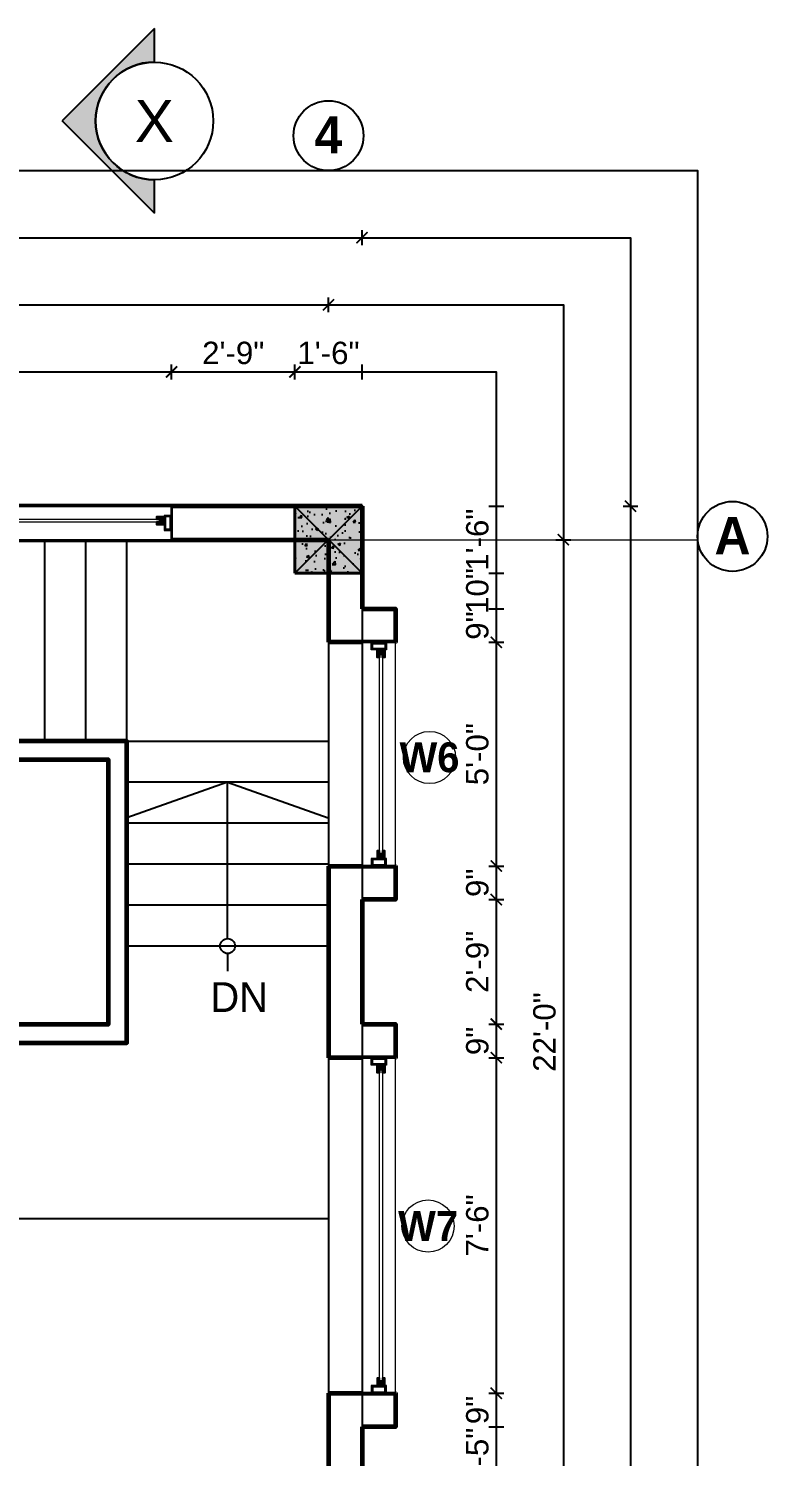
# Model space of a CAD drawing. Header units: feet. Extents: x 109753 to 150441, y 47761 to 75080.
# Drawn here: x 127151.6 to 127349.7, y 51147.1 to 51530.1 of the extents above; entities that cross this region are included whole.
import ezdxf

# ---------------------------------------------------------------- set-up
doc = ezdxf.new("R2010")
doc.units = ezdxf.units.FT
doc.header["$LTSCALE"] = 50
doc.header["$MEASUREMENT"] = 0
doc.header["$PDMODE"] = 3
doc.header["$PDSIZE"] = -10
for name, pattern in [('( Hidden )', [0.375, 0.25, -0.125]), ('ACAD_ISO04W100', [30, 24, -3, 0, -3]), ('CENTER', [2, 1.25, -0.25, 0.25, -0.25])]:
    doc.linetypes.add(name, pattern=pattern)
doc.layers.add('A-ANNO-MASK', color=7, linetype='Continuous', lineweight=13, true_color=0xffffff)
for name, color, linetype, lineweight in [('CENTRELINE', 146, 'CENTER', 18), ('COLUMN', 16, 'Continuous', 40), ('DIMENSION', 5, 'Continuous', 15), ('STAIRCASE', 210, 'Continuous', 25), ('TEXT', 181, 'Continuous', 13), ('WALL', 1, 'Continuous', 60), ('WINDOW', 197, 'Continuous', 25)]:
    doc.layers.add(name, color=color, linetype=linetype, lineweight=lineweight)
doc.layers.add('HACTH', color=251, linetype='Continuous')
doc.styles.add('GL_Imperial', font='GOTHIC.TTF', dxfattribs={"height": 8})
doc.styles.add('SANS', font='sanss___.ttf', dxfattribs={"height": 11.81102362204724})
doc.styles.add('STYLUS', font='stylu.ttf')
doc.styles.add('TIMES', font='arial.ttf')
doc.dimstyles.new("1-8'", dxfattribs={"dimtxt": 6, "dimasz": 3, "dimexe": 2, "dimexo": 1, "dimgap": 2, "dimtad": 1, "dimdec": 0, "dimzin": 3, "dimdsep": 46, "dimlunit": 4, "dimtxsty": 'TIMES', "dimblk": 'ARCHTICK', "dimcen": 8, "dimdle": 2, "dimclrt": 7, "dimadec": 0, "dimazin": 0, "dimtfac": 1, "dimtdec": 0, "dimtix": 1, "dimtmove": 0, "dimatfit": 3, "dimfxl": 2, "dimfxlon": 1, "dimarcsym": 0})

# ---------------------------------------------------------------- blocks, each defined once
blk = doc.blocks.new('A$Cb5c74cea')
at = {"true_color": 0xffffff, "transparency": 33554687}
h = blk.add_hatch(color=7, dxfattribs=at)
h.dxf.hatch_style = 1
h.paths.add_polyline_path([(-9, -9), (9, -9), (9, 9), (-9, 9)])
at = {"layer": 'HACTH', "transparency": 33554623}
h = blk.add_hatch(dxfattribs=at)
h.set_pattern_fill('AR-CONC', color=256)
h.set_pattern_definition([(49.99999999999999, (-126497.0296379852, -50480.55175068545), (7.172601826007535, -0.6275213498259511), [0.75, -8.25]), (355, (-126497.0296379852, -50480.55175068545), (-1.38751333613, 7.521921337000118), [0.6, -6.6]), (100.45144446, (-126496.4319211752, -50480.60404412545), (5.78508846727112, 6.894399909686294), [0.6374019199999997, -7.011421119999998]), (46.18420000000001, (-126497.0296379852, -50478.55175068545), (10.67241330671572, -1.655192807930765), [1.125, -12.375]), (96.63563549, (-126496.1402705352, -50478.68968375545), (9.346619456742284, 9.741186007745505), [0.95610342, -10.5171376]), (351.1841639899999, (-126497.0296379852, -50478.55175068545), (9.346619450547731, 9.741186002699902), [0.9, -9.90000001]), (21, (-126496.0296379852, -50479.05175068545), (5.969070521184617, -4.026188906653388), [0.75, -8.25]), (326.0000000000001, (-126496.0296379852, -50479.05175068545), (2.433153319215817, 7.25150045046853), [0.6, -6.6]), (71.45144474, (-126495.5322154452, -50479.38726642545), (8.402223767299711, 3.225311528063538), [0.6374019000000001, -7.01142112]), (37.50000000000001, (-126497.0296379852, -50480.55175068545), (0.1215985531729067, 3.328938538313115), [0, -6.52, 0, -6.7, 0, -6.625]), (7.499999999999999, (-126497.0296379852, -50480.55175068545), (2.630695374421486, 3.944117118823602), [0, -3.82, 0, -6.37, 0, -2.525]), (327.5, (-126499.2596379852, -50480.55175068545), (5.33822436172409, -0.2255487173437976), [0, -2.5, 0, -7.8, 0, -10.35]), (317.5, (-126500.2596379852, -50480.55175068545), (5.831861693423862, 1.001049823323177), [0, -3.25, 0, -5.18, 0, -7.35])])
h.paths.add_polyline_path([(-9, -9), (9, -9), (9, 9), (-9, 9)])
at = {"layer": 'COLUMN'}
blk.add_lwpolyline([(-9, -9), (9, -9), (9, 9), (-9, 9)], close=True, dxfattribs=at)
at = {"layer": 'Defpoints', "color": 18, "true_color": 0x000000}
for p, q in [((-9, -9), (9, 9)), ((-9, 9), (9, -9))]:
    blk.add_line(p, q, dxfattribs=at)
blk = doc.blocks.new('ARROW')
at = {"layer": 'A-ANNO-MASK'}
h = blk.add_hatch(color=256, dxfattribs=at)
edge = h.paths.add_edge_path()
edge.add_line((0, 17169.44834330531), (0, 26968.98400393563))
edge.add_line((0, 26968.98400393563), (-26968.9840039349, 0))
edge.add_line((-26968.9840039349, 0), (0, -26968.98400393508))
edge.add_line((0, -26968.98400393508), (0, -17169.44834330531))
edge.add_ellipse((0, 0), major_axis=(-12140.63335278354, 12140.63335278354), ratio=0.9999999999999748, start_angle=-45.00000000000068, end_angle=134.9999999999993, ccw=False)
for p, q in [((0, 26968.98400393563), (-26968.9840039349, 0)), ((0, 17169.44834330531), (0, 26968.98400393563)), ((0, -26968.98400393508), (-26968.9840039349, 0)), ((-26968.9840039349, 0), (0, -26968.98400393508)), ((0, -26968.98400393508), (0, -17169.44834330531))]:
    blk.add_line(p, q)
blk.add_ellipse((0, 0), major_axis=(12140.63335278354, 12140.63335278354), ratio=0.9999999999999746, start_param=0.785398163397461, end_param=3.926990816987254)
blk = doc.blocks.new('_ArchTick')
at = {"color": 0, "linetype": 'ByBlock', "const_width": 0.15}
blk.add_lwpolyline([(-0.5, -0.5), (0.5, 0.5)], dxfattribs=at)
blk = doc.blocks.new('*D927')
at = {"layer": 'Defpoints', "color": 0, "transparency": 16777216}
for p in [(127232.0296379852, 51456.02433463007), (127024.948513627, 51402.02433463007), (127232.0296379852, 51402.02433463007)]:
    blk.add_point(p, dxfattribs=at)
at = {"layer": 'DIMENSION', "color": 0, "lineweight": -2, "transparency": 16777216}
for p, q in [((127024.948513627, 51454.02433463007), (127024.948513627, 51458.02433463007)), ((127232.0296379852, 51454.02433463007), (127232.0296379852, 51458.02433463007)), ((127022.948513627, 51456.02433463007), (127234.0296379852, 51456.02433463007))]:
    blk.add_line(p, q, dxfattribs=at)
at = {"layer": 'DIMENSION', "color": 0, "lineweight": -2, "transparency": 16777216, "xscale": 3, "yscale": 3, "zscale": 3, "rotation": 180}
blk.add_blockref('_ArchTick', (127024.948513627, 51456.02433463007), dxfattribs=at)
at = {"layer": 'DIMENSION', "color": 0, "lineweight": -2, "transparency": 16777216, "xscale": 3, "yscale": 3, "zscale": 3}
blk.add_blockref('_ArchTick', (127232.0296379852, 51456.02433463007), dxfattribs=at)
at = {"layer": 'DIMENSION', "color": 7, "transparency": 16777216, "insert": (127128.4890758061, 51461.08981894112), "char_height": 6, "attachment_point": 5, "style": 'TIMES'}
blk.add_mtext('17\'-3"', dxfattribs=at)
blk = doc.blocks.new('*D928')
at = {"layer": 'Defpoints', "color": 0, "transparency": 16777216}
for p in [(127241.0296379852, 51393.0243346301), (127241.0296379852, 51128.90618864393), (127295.0296379866, 51128.90618864393)]:
    blk.add_point(p, dxfattribs=at)
at = {"layer": 'DIMENSION', "color": 0, "lineweight": -2, "transparency": 16777216}
for p, q in [((127293.0296379866, 51393.0243346301), (127297.0296379866, 51393.0243346301)), ((127295.0296379866, 51395.0243346301), (127295.0296379866, 51126.90618864393)), ((127293.0296379866, 51128.90618864393), (127297.0296379866, 51128.90618864393))]:
    blk.add_line(p, q, dxfattribs=at)
at = {"layer": 'DIMENSION', "color": 0, "lineweight": -2, "transparency": 16777216, "xscale": 3, "yscale": 3, "zscale": 3}
for p, rotation in [((127295.0296379866, 51393.0243346301), 90), ((127295.0296379866, 51128.90618864393), 270)]:
    blk.add_blockref('_ArchTick', p, dxfattribs=dict(at, rotation=rotation))
at = {"layer": 'DIMENSION', "color": 7, "transparency": 16777216, "insert": (127289.9662000602, 51260.96526163696), "char_height": 6, "attachment_point": 5, "rotation": 90, "style": 'TIMES'}
blk.add_mtext('22\'-0"', dxfattribs=at)
blk = doc.blocks.new('*D939')
at = {"layer": 'Defpoints', "color": 0, "transparency": 16777216}
for p in [(127241.0296379852, 51474.02433463007), (126500.0296379852, 51402.02433463007), (127241.0296379852, 51402.02433463007)]:
    blk.add_point(p, dxfattribs=at)
at = {"layer": 'DIMENSION', "color": 0, "lineweight": -2, "transparency": 16777216}
for p, q in [((126498.0296379852, 51474.02433463007), (127243.0296379852, 51474.02433463007)), ((126500.0296379852, 51472.02433463007), (126500.0296379852, 51476.02433463007)), ((127241.0296379852, 51472.02433463007), (127241.0296379852, 51476.02433463007))]:
    blk.add_line(p, q, dxfattribs=at)
at = {"layer": 'DIMENSION', "color": 0, "lineweight": -2, "transparency": 16777216, "xscale": 3, "yscale": 3, "zscale": 3, "rotation": 180}
blk.add_blockref('_ArchTick', (126500.0296379852, 51474.02433463007), dxfattribs=at)
at = {"layer": 'DIMENSION', "color": 0, "lineweight": -2, "transparency": 16777216, "xscale": 3, "yscale": 3, "zscale": 3}
blk.add_blockref('_ArchTick', (127241.0296379852, 51474.02433463007), dxfattribs=at)
at = {"layer": 'DIMENSION', "color": 7, "transparency": 16777216, "insert": (126870.5296379852, 51479.0877725564), "char_height": 6, "attachment_point": 5, "style": 'TIMES'}
blk.add_mtext('61\'-9"', dxfattribs=at)
blk = doc.blocks.new('*D940')
at = {"layer": 'Defpoints', "color": 0, "transparency": 16777216}
for p in [(127241.0296379852, 51402.0243346301), (127241.0296379852, 50447.55175068568), (127313.0296379866, 50447.55175068568)]:
    blk.add_point(p, dxfattribs=at)
at = {"layer": 'DIMENSION', "color": 0, "lineweight": -2, "transparency": 16777216}
for p, q in [((127313.0296379866, 51404.0243346301), (127313.0296379866, 50445.55175068568)), ((127311.0296379866, 51402.0243346301), (127315.0296379866, 51402.0243346301)), ((127311.0296379866, 50447.55175068568), (127315.0296379866, 50447.55175068568))]:
    blk.add_line(p, q, dxfattribs=at)
at = {"layer": 'DIMENSION', "color": 0, "lineweight": -2, "transparency": 16777216, "xscale": 3, "yscale": 3, "zscale": 3}
for p, rotation in [((127313.0296379866, 51402.0243346301), 90), ((127313.0296379866, 50447.55175068568), 270)]:
    blk.add_blockref('_ArchTick', p, dxfattribs=dict(at, rotation=rotation))
at = {"layer": 'DIMENSION', "color": 7, "transparency": 16777216, "insert": (127307.9662000603, 50924.78804265784), "char_height": 6, "attachment_point": 5, "rotation": 90, "style": 'TIMES'}
blk.add_mtext('79\'-6"', dxfattribs=at)
blk = doc.blocks.new('WIN 4 FRAME')
at = {"true_color": 0x939598}
h = blk.add_hatch(color=252, dxfattribs=at)
h.dxf.hatch_style = 1
h.paths.add_polyline_path([(1.818989403545856e-12, 4.049813805987469), (2.101020072586834e-06, 5.060473995399661e-07), (2.024908759564823, 9.094947017729282e-13), (2.024908759564823, 2.024906570480198), (2.02490641305485, 2.024906570479288), (2.024906696263315, 4.049813318782071)])
h.paths.add_polyline_path([(1.61992746524993, 0.4049814344280094), (0.4049815433245385, 0.4049814344280094), (0.404981543323629, 3.644832375327496), (1.61992746524993, 3.644832375327496)], flags=16)
at = {"lineweight": 18}
for points in [[(2.024908759563004, 0), (2.024908759563004, 4.049813805987469), (0, 4.049813805987469), (0, 0)], [(0.40498154332181, 3.644832375326587), (0.4049815433227195, 0.4049814344261904), (1.619927465248111, 0.4049814344261904), (1.619927465248111, 3.644832375326587)]]:
    blk.add_lwpolyline(points, close=True, dxfattribs=at)
blk = doc.blocks.new('WIN IN FRAME 2')
at = {"true_color": 0x939598}
h = blk.add_hatch(color=252, dxfattribs=at)
h.dxf.hatch_style = 1
h.paths.add_polyline_path([(-3.802797436947003e-07, 2.024906748300964), (-4.547473508864641e-13, -9.094947017729282e-13), (2.02490491240178, 3.802788341999985e-07), (2.02490479645212, 0.6074723853880641), (1.214942129258816, 0.6074722181956531), (1.214941962037756, 1.417434885379407), (2.024904666966449, 1.417435052582732), (2.024904233848702, 2.024906694837227)])
blk.add_lwpolyline([(1.214941962037756, 1.417434885379407), (2.024904666966449, 1.417435052582732), (2.024904233848702, 2.024906694836318), (-3.802797436947003e-07, 2.024907235507271), (0, 0), (2.02490491240178, 3.802788341999985e-07), (2.024904796439387, 0.6075378326295322), (1.214942129258816, 0.6074722181956531)], close=True)
blk = doc.blocks.new('*U1177')
blk.add_wipeout([(0, -0.20000000000030127), (119.9999999999999, -0.20000000000797513), (119.9999999999999, 9.199999999991661), (0, 9.2000000000007)]).dxf.layer = 'WINDOW'
at = {"layer": 'WINDOW', "color": 35, "lineweight": 5}
for p, q in [((120, 8.999999999992342), (0, 9)), ((120, -7.658902751772027e-12), (0, 0))]:
    blk.add_line(p, q, dxfattribs=at)
at = {"layer": 'WINDOW', "color": 10, "lineweight": 35}
for p, q in [((0, 0), (0, 9)), ((120, -7.658902751772027e-12), (120, 8.999999999992342))]:
    blk.add_line(p, q, dxfattribs=at)
at = {"layer": 'WINDOW', "lineweight": 9}
blk.add_lwpolyline([(3.23985088882182, 3.487546825684149), (116.7601492783992, 3.48754682567649), (116.7601492783992, 4.297509492860244), (3.23985088882182, 4.297509492867903)], close=True, dxfattribs=at)
at = {"layer": 'WINDOW', "lineweight": 5}
for name, p in [('WIN 4 FRAME', (0, 2.47509309700672)), ('WIN IN FRAME 2', (2.024908759563004, 2.880074607488496))]:
    blk.add_blockref(name, p, dxfattribs=at)
at = {"layer": 'WINDOW', "lineweight": 5, "xscale": -1}
for name, p in [('WIN IN FRAME 2', (117.975091240437, 2.880074607480837)), ('WIN 4 FRAME', (120, 2.475093096999061))]:
    blk.add_blockref(name, p, dxfattribs=at)
blk = doc.blocks.new('*U522')
blk.add_wipeout([(0, -0.20000000000024443), (59.99999999999992, -0.20000000000408136), (59.99999999999992, 9.19999999999554), (0, 9.200000000000728)]).dxf.layer = 'WINDOW'
at = {"layer": 'WINDOW', "color": 35, "lineweight": 5}
for p, q in [((59.99999999999999, 8.99999999999617), (0, 9)), ((59.99999999999999, -3.829451375886013e-12), (0, 0))]:
    blk.add_line(p, q, dxfattribs=at)
at = {"layer": 'WINDOW', "color": 10, "lineweight": 35}
for p, q in [((0, 0), (0, 9)), ((59.99999999999999, -3.829451375886013e-12), (59.99999999999999, 8.99999999999617))]:
    blk.add_line(p, q, dxfattribs=at)
at = {"layer": 'WINDOW', "lineweight": 9}
blk.add_lwpolyline([(3.23985088882182, 3.487546825684149), (56.76014927839923, 3.487546825680319), (56.76014927839923, 4.297509492864074), (3.23985088882182, 4.297509492867903)], close=True, dxfattribs=at)
at = {"layer": 'WINDOW', "lineweight": 5}
for name, p in [('WIN 4 FRAME', (0, 2.47509309700672)), ('WIN IN FRAME 2', (2.024908759563004, 2.880074607488496))]:
    blk.add_blockref(name, p, dxfattribs=at)
at = {"layer": 'WINDOW', "lineweight": 5, "xscale": -1}
for name, p in [('WIN IN FRAME 2', (57.97509124043698, 2.880074607484666)), ('WIN 4 FRAME', (59.99999999999999, 2.475093097002891))]:
    blk.add_blockref(name, p, dxfattribs=at)
blk = doc.blocks.new('*U114')
blk.add_wipeout([(0, -0.20000000000024443), (89.99999999999997, -0.2000000000059856), (89.99999999999997, 9.19999999999365), (0, 9.200000000000728)]).dxf.layer = 'WINDOW'
at = {"layer": 'WINDOW', "color": 35, "lineweight": 5}
for p, q in [((90.00000000000003, 8.999999999994255), (0, 9)), ((90.00000000000003, -5.744177063829022e-12), (0, 0))]:
    blk.add_line(p, q, dxfattribs=at)
at = {"layer": 'WINDOW', "color": 10, "lineweight": 35}
for p, q in [((0, 0), (0, 9)), ((90.00000000000003, -5.744177063829022e-12), (90.00000000000003, 8.999999999994255))]:
    blk.add_line(p, q, dxfattribs=at)
at = {"layer": 'WINDOW', "lineweight": 9}
blk.add_lwpolyline([(3.23985088882182, 3.487546825684149), (86.76014927839927, 3.487546825678404), (86.76014927839927, 4.297509492862159), (3.23985088882182, 4.297509492867903)], close=True, dxfattribs=at)
at = {"layer": 'WINDOW', "lineweight": 5}
for name, p in [('WIN 4 FRAME', (0, 2.47509309700672)), ('WIN IN FRAME 2', (2.024908759563004, 2.880074607488496))]:
    blk.add_blockref(name, p, dxfattribs=at)
at = {"layer": 'WINDOW', "lineweight": 5, "xscale": -1}
for name, p in [('WIN IN FRAME 2', (87.97509124043702, 2.880074607482751)), ('WIN 4 FRAME', (90.00000000000003, 2.475093097000976))]:
    blk.add_blockref(name, p, dxfattribs=at)
blk = doc.blocks.new('*D977')
at = {"layer": 'Defpoints', "color": 0, "transparency": 16777216}
for p in [(127189.9592137051, 51438.02433463007), (127069.9592137051, 51402.22433463005), (127189.9592137051, 51402.22433463008)]:
    blk.add_point(p, dxfattribs=at)
at = {"layer": 'DIMENSION', "color": 0, "lineweight": -2, "transparency": 16777216}
for p, q in [((127069.9592137051, 51436.02433463007), (127069.9592137051, 51440.02433463007)), ((127189.9592137051, 51436.02433463007), (127189.9592137051, 51440.02433463007)), ((127067.9592137051, 51438.02433463007), (127191.9592137051, 51438.02433463007))]:
    blk.add_line(p, q, dxfattribs=at)
at = {"layer": 'DIMENSION', "color": 0, "lineweight": -2, "transparency": 16777216, "xscale": 3, "yscale": 3, "zscale": 3, "rotation": 180}
blk.add_blockref('_ArchTick', (127069.9592137051, 51438.02433463007), dxfattribs=at)
at = {"layer": 'DIMENSION', "color": 0, "lineweight": -2, "transparency": 16777216, "xscale": 3, "yscale": 3, "zscale": 3}
blk.add_blockref('_ArchTick', (127189.9592137051, 51438.02433463007), dxfattribs=at)
at = {"layer": 'DIMENSION', "color": 7, "transparency": 16777216, "insert": (127129.9592137051, 51443.0877725564), "char_height": 6, "attachment_point": 5, "style": 'TIMES'}
blk.add_mtext('10\'-0"', dxfattribs=at)
blk = doc.blocks.new('*D978')
at = {"layer": 'Defpoints', "color": 0, "transparency": 16777216}
for p in [(127223.0296379852, 51438.02433463007), (127189.9592137051, 51402.22433463008), (127223.0296379852, 51402.02433463007)]:
    blk.add_point(p, dxfattribs=at)
at = {"layer": 'DIMENSION', "color": 0, "lineweight": -2, "transparency": 16777216}
for p, q in [((127189.9592137051, 51436.02433463007), (127189.9592137051, 51440.02433463007)), ((127223.0296379852, 51436.02433463007), (127223.0296379852, 51440.02433463007)), ((127187.9592137051, 51438.02433463007), (127225.0296379852, 51438.02433463007))]:
    blk.add_line(p, q, dxfattribs=at)
at = {"layer": 'DIMENSION', "color": 0, "lineweight": -2, "transparency": 16777216, "xscale": 3, "yscale": 3, "zscale": 3, "rotation": 180}
blk.add_blockref('_ArchTick', (127189.9592137051, 51438.02433463007), dxfattribs=at)
at = {"layer": 'DIMENSION', "color": 0, "lineweight": -2, "transparency": 16777216, "xscale": 3, "yscale": 3, "zscale": 3}
blk.add_blockref('_ArchTick', (127223.0296379852, 51438.02433463007), dxfattribs=at)
at = {"layer": 'DIMENSION', "color": 7, "transparency": 16777216, "insert": (127206.4944258451, 51443.0877725564), "char_height": 6, "attachment_point": 5, "style": 'TIMES'}
blk.add_mtext('2\'-9"', dxfattribs=at)
blk = doc.blocks.new('*D979')
at = {"layer": 'Defpoints', "color": 0, "transparency": 16777216}
for p in [(127241.0296379852, 51438.02433463007), (127223.0296379852, 51402.02433463007), (127241.0296379852, 51402.02433463007)]:
    blk.add_point(p, dxfattribs=at)
at = {"layer": 'DIMENSION', "color": 0, "lineweight": -2, "transparency": 16777216}
for p, q in [((127223.0296379852, 51436.02433463007), (127223.0296379852, 51440.02433463007)), ((127241.0296379852, 51436.02433463007), (127241.0296379852, 51440.02433463007)), ((127223.0296379852, 51438.02433463007), (127241.0296379852, 51438.02433463007))]:
    blk.add_line(p, q, dxfattribs=at)
at = {"layer": 'DIMENSION', "color": 7, "transparency": 16777216, "insert": (127232.0296379852, 51443.0877725564), "char_height": 6, "attachment_point": 5, "style": 'TIMES'}
blk.add_mtext('1\'-6"', dxfattribs=at)
blk = doc.blocks.new('*D980')
at = {"layer": 'Defpoints', "color": 0, "transparency": 16777216}
for p in [(127241.0296379852, 51402.0243346301), (127241.0296379852, 51384.0243346301), (127277.0296379864, 51384.0243346301)]:
    blk.add_point(p, dxfattribs=at)
at = {"layer": 'DIMENSION', "color": 0, "lineweight": -2, "transparency": 16777216}
for p, q in [((127275.0296379864, 51402.0243346301), (127279.0296379864, 51402.0243346301)), ((127277.0296379864, 51402.0243346301), (127277.0296379864, 51384.0243346301)), ((127275.0296379864, 51384.0243346301), (127279.0296379864, 51384.0243346301))]:
    blk.add_line(p, q, dxfattribs=at)
at = {"layer": 'DIMENSION', "color": 7, "transparency": 16777216, "insert": (127271.9662000601, 51393.02433463005), "char_height": 6, "attachment_point": 5, "rotation": 90, "style": 'TIMES'}
blk.add_mtext('1\'-6"', dxfattribs=at)
blk = doc.blocks.new('*D981')
at = {"layer": 'Defpoints', "color": 0, "transparency": 16777216}
for p in [(127241.0296379852, 51384.0243346301), (127250.0296379852, 51374.49479813025), (127277.0296379866, 51374.49479813025)]:
    blk.add_point(p, dxfattribs=at)
at = {"layer": 'DIMENSION', "color": 0, "lineweight": -2, "transparency": 16777216}
for p, q in [((127275.0296379866, 51384.0243346301), (127279.0296379866, 51384.0243346301)), ((127277.0296379866, 51384.0243346301), (127277.0296379866, 51374.49479813025)), ((127275.0296379866, 51374.49479813025), (127279.0296379866, 51374.49479813025))]:
    blk.add_line(p, q, dxfattribs=at)
at = {"layer": 'DIMENSION', "color": 7, "transparency": 16777216, "insert": (127271.9662000602, 51379.25956638013), "char_height": 6, "attachment_point": 5, "rotation": 90, "style": 'TIMES'}
blk.add_mtext('10"', dxfattribs=at)
blk = doc.blocks.new('*D1029')
at = {"layer": 'Defpoints', "color": 0, "transparency": 16777216}
for p in [(127250.0296379852, 51374.49479813025), (127250.2296379852, 51365.49479813025), (127277.0296379867, 51365.49479813025)]:
    blk.add_point(p, dxfattribs=at)
at = {"layer": 'DIMENSION', "color": 0, "lineweight": -2, "transparency": 16777216}
for p, q in [((127275.0296379867, 51374.49479813025), (127279.0296379867, 51374.49479813025)), ((127277.0296379867, 51374.49479813025), (127277.0296379867, 51365.49479813025)), ((127275.0296379867, 51365.49479813025), (127279.0296379867, 51365.49479813025))]:
    blk.add_line(p, q, dxfattribs=at)
at = {"layer": 'DIMENSION', "color": 7, "transparency": 16777216, "insert": (127271.9662000603, 51369.9947981302), "char_height": 6, "attachment_point": 5, "rotation": 90, "style": 'TIMES'}
blk.add_mtext('9"', dxfattribs=at)
blk = doc.blocks.new('*D1030')
at = {"layer": 'Defpoints', "color": 0, "transparency": 16777216}
for p in [(127250.2296379852, 51365.49479813025), (127250.0296379852, 51305.49479813025), (127277.0296379868, 51305.49479813025)]:
    blk.add_point(p, dxfattribs=at)
at = {"layer": 'DIMENSION', "color": 0, "lineweight": -2, "transparency": 16777216}
for p, q in [((127275.0296379868, 51365.49479813025), (127279.0296379868, 51365.49479813025)), ((127277.0296379868, 51367.49479813025), (127277.0296379868, 51303.49479813025)), ((127275.0296379868, 51305.49479813025), (127279.0296379868, 51305.49479813025))]:
    blk.add_line(p, q, dxfattribs=at)
at = {"layer": 'DIMENSION', "color": 0, "lineweight": -2, "transparency": 16777216, "xscale": 3, "yscale": 3, "zscale": 3}
for p, rotation in [((127277.0296379868, 51365.49479813025), 90), ((127277.0296379868, 51305.49479813025), 270)]:
    blk.add_blockref('_ArchTick', p, dxfattribs=dict(at, rotation=rotation))
at = {"layer": 'DIMENSION', "color": 7, "transparency": 16777216, "insert": (127271.9662000604, 51335.4947981302), "char_height": 6, "attachment_point": 5, "rotation": 90, "style": 'TIMES'}
blk.add_mtext('5\'-0"', dxfattribs=at)
blk = doc.blocks.new('*D1031')
at = {"layer": 'Defpoints', "color": 0, "transparency": 16777216}
for p in [(127250.0296379852, 51305.49479813025), (127250.0296379852, 51296.49479813025), (127277.0296379869, 51296.49479813025)]:
    blk.add_point(p, dxfattribs=at)
at = {"layer": 'DIMENSION', "color": 0, "lineweight": -2, "transparency": 16777216}
for p, q in [((127275.0296379869, 51305.49479813025), (127279.0296379869, 51305.49479813025)), ((127277.0296379869, 51305.49479813025), (127277.0296379869, 51296.49479813025)), ((127275.0296379869, 51296.49479813025), (127279.0296379869, 51296.49479813025))]:
    blk.add_line(p, q, dxfattribs=at)
at = {"layer": 'DIMENSION', "color": 7, "transparency": 16777216, "insert": (127271.9662000606, 51300.9947981302), "char_height": 6, "attachment_point": 5, "rotation": 90, "style": 'TIMES'}
blk.add_mtext('9"', dxfattribs=at)
blk = doc.blocks.new('*D1032')
at = {"layer": 'Defpoints', "color": 0, "transparency": 16777216}
for p in [(127250.0296379852, 51296.49479813025), (127250.0296379852, 51263.08047236361), (127277.0296379871, 51263.08047236361)]:
    blk.add_point(p, dxfattribs=at)
at = {"layer": 'DIMENSION', "color": 0, "lineweight": -2, "transparency": 16777216}
for p, q in [((127275.0296379871, 51296.49479813025), (127279.0296379871, 51296.49479813025)), ((127277.0296379871, 51298.49479813025), (127277.0296379871, 51261.08047236361)), ((127275.0296379871, 51263.08047236361), (127279.0296379871, 51263.08047236361))]:
    blk.add_line(p, q, dxfattribs=at)
at = {"layer": 'DIMENSION', "color": 0, "lineweight": -2, "transparency": 16777216, "xscale": 3, "yscale": 3, "zscale": 3}
for p, rotation in [((127277.0296379871, 51296.49479813025), 90), ((127277.0296379871, 51263.08047236361), 270)]:
    blk.add_blockref('_ArchTick', p, dxfattribs=dict(at, rotation=rotation))
at = {"layer": 'DIMENSION', "color": 7, "transparency": 16777216, "insert": (127271.9662000607, 51279.78763524688), "char_height": 6, "attachment_point": 5, "rotation": 90, "style": 'TIMES'}
blk.add_mtext('2\'-9"', dxfattribs=at)
blk = doc.blocks.new('*D1033')
at = {"layer": 'Defpoints', "color": 0, "transparency": 16777216}
for p in [(127250.0296379852, 51263.08047236361), (127250.0296379852, 51254.08047236361), (127277.0296379872, 51254.08047236361)]:
    blk.add_point(p, dxfattribs=at)
at = {"layer": 'DIMENSION', "color": 0, "lineweight": -2, "transparency": 16777216}
for p, q in [((127275.0296379872, 51263.08047236361), (127279.0296379872, 51263.08047236361)), ((127277.0296379872, 51263.08047236361), (127277.0296379872, 51254.08047236361)), ((127275.0296379872, 51254.08047236361), (127279.0296379872, 51254.08047236361))]:
    blk.add_line(p, q, dxfattribs=at)
at = {"layer": 'DIMENSION', "color": 7, "transparency": 16777216, "insert": (127271.9662000609, 51258.58047236356), "char_height": 6, "attachment_point": 5, "rotation": 90, "style": 'TIMES'}
blk.add_mtext('9"', dxfattribs=at)
blk = doc.blocks.new('*D1034')
at = {"layer": 'Defpoints', "color": 0, "transparency": 16777216}
for p in [(127250.0296379852, 51254.08047236361), (127250.0296379852, 51164.08047236361), (127277.0296379874, 51164.08047236361)]:
    blk.add_point(p, dxfattribs=at)
at = {"layer": 'DIMENSION', "color": 0, "lineweight": -2, "transparency": 16777216}
for p, q in [((127277.0296379874, 51256.08047236361), (127277.0296379874, 51162.08047236361)), ((127275.0296379874, 51254.08047236361), (127279.0296379874, 51254.08047236361)), ((127275.0296379874, 51164.08047236361), (127279.0296379874, 51164.08047236361))]:
    blk.add_line(p, q, dxfattribs=at)
at = {"layer": 'DIMENSION', "color": 0, "lineweight": -2, "transparency": 16777216, "xscale": 3, "yscale": 3, "zscale": 3}
for p, rotation in [((127277.0296379874, 51254.08047236361), 90), ((127277.0296379874, 51164.08047236361), 270)]:
    blk.add_blockref('_ArchTick', p, dxfattribs=dict(at, rotation=rotation))
at = {"layer": 'DIMENSION', "color": 7, "transparency": 16777216, "insert": (127271.966200061, 51209.08047236356), "char_height": 6, "attachment_point": 5, "rotation": 90, "style": 'TIMES'}
blk.add_mtext('7\'-6"', dxfattribs=at)
blk = doc.blocks.new('*D1035')
at = {"layer": 'Defpoints', "color": 0, "transparency": 16777216}
for p in [(127250.0296379852, 51164.08047236361), (127250.0296379852, 51155.08047236361), (127277.0296379874, 51155.08047236361)]:
    blk.add_point(p, dxfattribs=at)
at = {"layer": 'DIMENSION', "color": 0, "lineweight": -2, "transparency": 16777216}
for p, q in [((127275.0296379874, 51164.08047236361), (127279.0296379874, 51164.08047236361)), ((127277.0296379874, 51164.08047236361), (127277.0296379874, 51155.08047236361)), ((127275.0296379874, 51155.08047236361), (127279.0296379874, 51155.08047236361))]:
    blk.add_line(p, q, dxfattribs=at)
at = {"layer": 'DIMENSION', "color": 7, "transparency": 16777216, "insert": (127271.9662000611, 51159.58047236356), "char_height": 6, "attachment_point": 5, "rotation": 90, "style": 'TIMES'}
blk.add_mtext('9"', dxfattribs=at)
blk = doc.blocks.new('*D982')
at = {"layer": 'Defpoints', "color": 0, "transparency": 16777216}
for p in [(127250.0296379852, 51155.08047236361), (127241.0296379852, 51137.90618864393), (127277.0296379876, 51137.90618864393)]:
    blk.add_point(p, dxfattribs=at)
at = {"layer": 'DIMENSION', "color": 0, "lineweight": -2, "transparency": 16777216}
for p, q in [((127275.0296379876, 51155.08047236361), (127279.0296379876, 51155.08047236361)), ((127277.0296379876, 51155.08047236361), (127277.0296379876, 51137.90618864393)), ((127275.0296379876, 51137.90618864393), (127279.0296379876, 51137.90618864393))]:
    blk.add_line(p, q, dxfattribs=at)
at = {"layer": 'DIMENSION', "color": 7, "transparency": 16777216, "insert": (127271.9662000612, 51146.49333050372), "char_height": 6, "attachment_point": 5, "rotation": 90, "style": 'TIMES'}
blk.add_mtext('1\'-5"', dxfattribs=at)

msp = doc.modelspace()

# ---------------------------------------------------------------- linework, layer by layer
for p, q in [((127232.0296379852, 51365.49479813022), (127232.0296379851, 51305.49479813022)), ((127204.9890758061, 51328.02433463004), (127177.9890758061, 51318.41703425108)), ((127204.9890758061, 51286.02433463001), (127204.9890758061, 51328.02433463004)), ((127204.9890758061, 51328.02433463004), (127231.9890758061, 51318.41703425108)), ((127204.9890758061, 51282.02433463001), (127204.9890758061, 51277.26238457779)), ((127232.0296379852, 51254.08047236358), (127232.0296379851, 51164.08047236358))]:
    msp.add_line(p, q)
at = {"linetype": 'ACAD_ISO04W100', "ltscale": 3}
msp.add_lwpolyline([(127159.029637985, 50294.25477779745), (127159.029637985, 51055.90618863705), (127096.9485136272, 51055.90618863705), (127096.9485136272, 50990.90618863707), (126942.9485136268, 50990.90618863707), (126942.9485136268, 51210.90618863748), (127232.0296379852, 51210.90618863744)], dxfattribs=at)
for centre, radius in [((127185.3617730571, 51505.33517779018), 15.77055294241918), ((127232.0296379852, 51501.39933463007), 9.375000000000002), ((127340.3632952636, 51393.90380424775), 9.375000000000002), ((127204.9890758061, 51284.02433463001), 2)]:
    msp.add_circle(centre, radius)
at = {"layer": 'CENTRELINE', "ltscale": 35}
msp.add_line((126392.0296379852, 51393.02433463007), (127331.0296379852, 51393.02433463007), dxfattribs=at)
at = {"layer": 'Defpoints'}
for points in [[(126392.0296379852, 51492.02433463007), (127331.0296379852, 51492.02433463007), (127331.0296379852, 50294.25477779745), (126392.0296379852, 50294.25477779745)], [(126410.0296379852, 51474.02433463007), (127313.0296379852, 51474.02433463007), (127313.0296379852, 50312.25477779745), (126410.0296379852, 50312.25477779745)], [(126428.0296379852, 51456.02433463007), (127295.0296379852, 51456.02433463007), (127295.0296379852, 50330.25477779745), (126428.0296379852, 50330.25477779745)], [(126446.0296379852, 51438.02433463007), (127277.0296379852, 51438.02433463007), (127277.0296379852, 50348.25477779745), (126446.0296379852, 50348.25477779745)]]:
    msp.add_lwpolyline(points, close=True, dxfattribs=at)
at = {"layer": 'STAIRCASE'}
for p, q in [((127155.948513627, 51339.02433463001), (127155.948513627, 51393.02433463007)), ((127166.948513627, 51339.02433463001), (127166.948513627, 51393.02433463007)), ((127177.948513627, 51339.02433463001), (127177.948513627, 51393.02433463007)), ((127177.0296379852, 51339.02433463001), (127232.0296379852, 51339.02433463001)), ((127215.2742964259, 51328.02433463001), (127177.948513627, 51328.02433463001)), ((127232.0296379852, 51328.02433463001), (127215.2742964259, 51328.02433463001)), ((127232.0296379852, 51317.02433463007), (127197.4305560476, 51317.02433463007)), ((127232.0296379852, 51306.02433463001), (127177.948513627, 51306.02433463001)), ((127232.0296379852, 51295.02433463001), (127177.948513627, 51295.02433463007)), ((127232.0296379852, 51284.02433463001), (127177.948513627, 51284.02433463001))]:
    msp.add_line(p, q, dxfattribs=at)
at = {"layer": 'STAIRCASE', "linetype": '( Hidden )', "ltscale": 10}
msp.add_line((127197.4305560476, 51317.02433463007), (127177.948513627, 51317.02433463007), dxfattribs=at)
at = {"layer": 'WALL'}
for p, q in [((127024.948513627, 51393.02433462995), (127232.0296379852, 51393.02433462995)), ((127232.0296379852, 51393.02433462995), (127232.0296379852, 51365.49479813022)), ((127232.0296379851, 51305.49479813022), (127232.0296379852, 51254.08047236358)), ((127232.0296379851, 51164.08047236358), (127232.0296379851, 51137.90618863724)), ((127241.0296379852, 51155.08047236358), (127241.0296379851, 50501.85653162167))]:
    msp.add_line(p, q, dxfattribs=at)
for points in [[(127241.0296379852, 51402.02433463007), (126818.5405339065, 51402.02433463007)], [(127241.0296379852, 51402.02433463007), (127241.0296379852, 51374.49479813022)], [(127241.0296379852, 51374.49479813022), (127250.0296379852, 51374.49479813022), (127250.0296379852, 51365.49479813022), (127232.0296379852, 51365.49479813022)], [(127232.0296379852, 51305.49479813022), (127250.0296379852, 51305.49479813022), (127250.0296379852, 51296.49479813022), (127241.0296379852, 51296.49479813022)], [(127241.0296379852, 51296.49479813022), (127241.0296379852, 51263.08047236358)], [(127241.0296379852, 51263.08047236358), (127250.0296379852, 51263.08047236358), (127250.0296379852, 51254.08047236358), (127232.0296379852, 51254.08047236358)], [(127232.0296379852, 51164.08047236358), (127250.0296379852, 51164.08047236358), (127250.0296379852, 51155.08047236358), (127241.0296379852, 51155.08047236358)]]:
    msp.add_lwpolyline(points, dxfattribs=at)
msp.add_lwpolyline([(127110.448513627, 51258.02433463001), (127110.448513627, 51263.02433463001), (127083.948513627, 51263.02433463001), (127083.948513627, 51334.02433463001), (127172.948513627, 51334.02433463001), (127172.948513627, 51263.02433463001), (127146.448513627, 51263.02433463001), (127146.448513627, 51258.02433463001), (127177.948513627, 51258.02433463001), (127177.948513627, 51339.02433463001), (127078.948513627, 51339.02433463001), (127078.948513627, 51258.02433463001)], close=True, dxfattribs=at)

# ---------------------------------------------------------------- block references
at = {"xscale": 0.0009185241498223291, "yscale": 0.0009185241498223291, "zscale": 0.0009185241498223291, "rotation": 0.04400622102133561}
msp.add_blockref('ARROW', (127185.3617739412, 51505.35819169359), dxfattribs=at)
msp.add_blockref('A$Cb5c74cea', (127232.0296379852, 51393.02433463007))

# ---------------------------------------------------------------- texts
at = {"ltscale": 0.25, "insert": (127185.3387591536, 51505.33517690601), "char_height": 11.25, "width": 7.753228859509846, "attachment_point": 5, "style": 'SANS'}
msp.add_mtext('X', dxfattribs=at)
at = {"char_height": 10, "attachment_point": 5, "style": 'STYLUS'}
for s, insert in [('{\\fStylus BT|b1|i0|c0|p34;4}', (127232.0296379852, 51501.61654969941)), ('{\\fStylus BT|b1|i0|c0|p34;A}', (127340.3632952636, 51394.12101931711))]:
    msp.add_mtext_dynamic_manual_height_columns(s, width=4.175797679477883, gutter_width=43.75000000000001, heights=[0], dxfattribs=dict(at, insert=insert))
at = {"layer": 'TEXT', "insert": (127200.3700102019, 51274.33690133483), "char_height": 8, "width": 9.301473396998636, "attachment_point": 1, "style": 'GL_Imperial'}
msp.add_mtext('DN', dxfattribs=at)

# ---------------------------------------------------------------- dimensions: what is measured, and where the dimension line sits
at = {"layer": 'DIMENSION'}
for base, p1, picture, middle in [((127241.0296379852, 51474.02433463007), (126500.0296379852, 51402.02433463007), '*D939', (126870.5296379852, 51479.0877725564)), ((127241.0296379852, 51438.02433463007), (127223.0296379852, 51402.02433463007), '*D979', (127232.0296379852, 51443.0877725564))]:
    dim = msp.add_linear_dim(base=base, p1=p1, p2=(127241.0296379852, 51402.02433463007), dimstyle="1-8'", dxfattribs=at)
    dim.commit()
    dim.dimension.update_dxf_attribs({"geometry": picture, "text_midpoint": middle})
for base, p1, p2, angle, picture, middle in [((127232.0296379852, 51456.02433463007), (127024.948513627, 51402.02433463007), (127232.0296379852, 51402.02433463007), 180, '*D927', (127128.4890758061, 51461.08981894112)), ((127313.0296379866, 50447.55175068568), (127241.0296379852, 51402.02433463007), (127241.0296379852, 50447.55175068566), 90, '*D940', (127307.9662000603, 50924.78804265784)), ((127277.0296379864, 51384.0243346301), (127241.0296379852, 51402.02433463007), (127241.0296379852, 51384.02433463007), 90, '*D980', (127271.9662000601, 51393.02433463005)), ((127295.0296379866, 51128.90618864393), (127241.0296379852, 51393.02433463007), (127241.0296379852, 51128.9061886439), 90, '*D928', (127289.9662000602, 51260.96526163696)), ((127277.0296379866, 51374.49479813025), (127241.0296379852, 51384.02433463007), (127250.0296379852, 51374.49479813022), 90, '*D981', (127271.9662000602, 51379.25956638013)), ((127277.0296379871, 51263.08047236361), (127250.0296379852, 51296.49479813022), (127250.0296379852, 51263.08047236358), 90, '*D1032', (127271.9662000607, 51279.78763524688)), ((127277.0296379876, 51137.90618864393), (127250.0296379852, 51155.08047236358), (127241.0296379852, 51137.9061886439), 90, '*D982', (127271.9662000612, 51146.49333050372))]:
    dim = msp.add_linear_dim(base=base, p1=p1, p2=p2, angle=angle, dimstyle="1-8'", dxfattribs=at)
    dim.commit()
    dim.dimension.update_dxf_attribs({"geometry": picture, "text_midpoint": middle})

# ---------------------------------------------------------------- next in the draw order: block references
at = {"layer": 'WINDOW', "xscale": -1}
for name, p, rotation in [('*U1177', (127069.9592137051, 51402.02433463007), 180), ('*U522', (127250.0296379852, 51365.49479813022), 90), ('*U114', (127250.0296379852, 51254.08047236358), 90)]:
    msp.add_blockref(name, p, dxfattribs=dict(at, rotation=rotation))

# ---------------------------------------------------------------- next in the draw order: linework, layer by layer
at = {"layer": 'Defpoints'}
msp.add_lwpolyline([(126500.0296379852, 51402.02433463007), (127241.0296379852, 51402.02433463007), (127241.0296379852, 50471.55175068545), (126500.0296379852, 50471.55175068545)], close=True, dxfattribs=at)
at = {"layer": 'TEXT'}
for centre in [(127259.1234386276, 51334.60904287588), (127258.7374341628, 51208.91761662101)]:
    msp.add_circle(centre, 7, dxfattribs=at)

# ---------------------------------------------------------------- next in the draw order: texts
at = {"layer": 'TEXT', "char_height": 8, "attachment_point": 5, "style": 'GL_Imperial'}
for s, insert in [('{\\fStylus BT|b1|i0|c0|p34;W6}', (127259.1234386276, 51334.60904287588)), ('{\\fStylus BT|b1|i0|c0|p34;W7}', (127258.7374341628, 51208.91761662101))]:
    msp.add_mtext_dynamic_manual_height_columns(s, width=9.305830311820161, gutter_width=35, heights=[0], dxfattribs=dict(at, insert=insert))

# ---------------------------------------------------------------- next in the draw order: dimensions: what is measured, and where the dimension line sits
at = {"layer": 'DIMENSION'}
for base, p1, p2, picture, middle in [((127189.9592137051, 51438.02433463007), (127069.9592137051, 51402.22433463005), (127189.9592137051, 51402.22433463008), '*D977', (127129.9592137051, 51443.0877725564)), ((127223.0296379852, 51438.02433463007), (127189.9592137051, 51402.22433463008), (127223.0296379852, 51402.02433463007), '*D978', (127206.4944258451, 51443.0877725564))]:
    dim = msp.add_linear_dim(base=base, p1=p1, p2=p2, dimstyle="1-8'", dxfattribs=at)
    dim.commit()
    dim.dimension.update_dxf_attribs({"geometry": picture, "text_midpoint": middle})
for base, p1, p2, picture, middle in [((127277.0296379867, 51365.49479813025), (127250.0296379852, 51374.49479813022), (127250.2296379852, 51365.49479813022), '*D1029', (127271.9662000603, 51369.9947981302)), ((127277.0296379868, 51305.49479813025), (127250.2296379852, 51365.49479813022), (127250.0296379852, 51305.49479813022), '*D1030', (127271.9662000604, 51335.4947981302)), ((127277.0296379869, 51296.49479813025), (127250.0296379852, 51305.49479813022), (127250.0296379852, 51296.49479813022), '*D1031', (127271.9662000606, 51300.9947981302)), ((127277.0296379872, 51254.08047236361), (127250.0296379852, 51263.08047236358), (127250.0296379852, 51254.08047236358), '*D1033', (127271.9662000609, 51258.58047236356)), ((127277.0296379874, 51164.08047236361), (127250.0296379852, 51254.08047236358), (127250.0296379852, 51164.08047236358), '*D1034', (127271.966200061, 51209.08047236356)), ((127277.0296379874, 51155.08047236361), (127250.0296379852, 51164.08047236358), (127250.0296379852, 51155.08047236358), '*D1035', (127271.9662000611, 51159.58047236356))]:
    dim = msp.add_linear_dim(base=base, p1=p1, p2=p2, angle=90, dimstyle="1-8'", dxfattribs=at)
    dim.commit()
    dim.dimension.update_dxf_attribs({"geometry": picture, "text_midpoint": middle})

doc.saveas('drawing.dxf')
